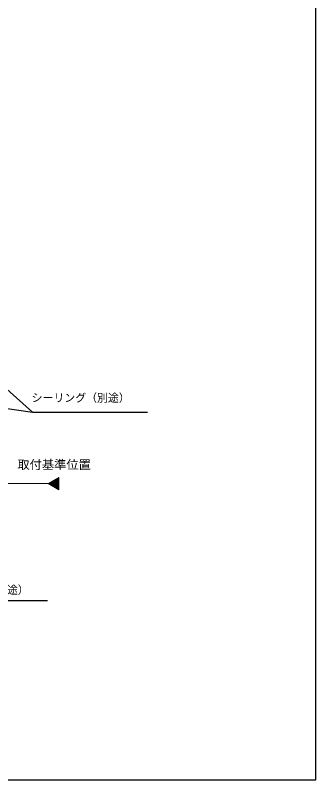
# Model space of a CAD drawing. Units: millimetres, scale not verified. Extents: x -525 to 525, y -783 to 779.
# Drawn here: x 305 to 525, y -783 to -223 of the extents above; entities that cross this region are included whole.
import ezdxf
from ezdxf.enums import TextEntityAlignment as Align

# ---------------------------------------------------------------- set-up
doc = ezdxf.new("R2010")
doc.units = ezdxf.units.MM
doc.header["$LTSCALE"] = 4
for name, color, linetype in [('0-1_USER1', 3, 'Continuous'), ('0-7_YKK_D', 6, 'Continuous'), ('0-8_YKK_ZWAK', 7, 'Continuous')]:
    doc.layers.add(name, color=color, linetype=linetype)
doc.layers.add('0-4_YKK_12', color=2, linetype='Continuous', lineweight=18)
doc.styles.add('ＭＳ ゴシック', font='')
doc.styles.get('ＭＳ ゴシック').set_extended_font_data('MS Gothic')

msp = doc.modelspace()

# ---------------------------------------------------------------- linework, layer by layer
at = {"layer": '0-4_YKK_12'}
for p, q in [((329.074, -565.98), (330.183, -564.871)), ((329.523, -566.239), (331.856, -563.905)), ((329.971, -566.498), (333.529, -562.94)), ((330.419, -566.757), (335.202, -561.974)), ((330.868, -567.015), (336.544, -561.339)), ((331.316, -567.274), (336.544, -562.047)), ((331.764, -567.533), (336.544, -562.754)), ((332.213, -567.792), (336.544, -563.461)), ((332.661, -568.051), (336.544, -564.168)), ((333.109, -568.31), (336.544, -564.875)), ((333.557, -568.568), (336.544, -565.582)), ((328.669, -565.746), (-417.645, -565.746)), ((334.006, -568.827), (336.544, -566.289)), ((334.454, -569.086), (336.544, -566.996)), ((334.902, -569.345), (336.544, -567.703)), ((335.351, -569.604), (336.544, -568.41)), ((335.799, -569.862), (336.544, -569.118)), ((336.247, -570.121), (336.544, -569.825))]:
    msp.add_line(p, q, dxfattribs=at)
msp.add_lwpolyline([(336.544, -570.292), (328.669, -565.746), (336.544, -561.199)], close=True, dxfattribs=at)
at = {"layer": '0-7_YKK_D'}
for points in [[(268.17, -469.746), (270.075, -471.442), (317.107, -513.306)], [(191.837, -495.247), (194.361, -495.61), (317.107, -513.306), (401.652, -513.306)], [(192.837, -620.747), (194.99, -622.114), (241.213, -651.468), (328.308, -651.468)]]:
    msp.add_lwpolyline(points, dxfattribs=at)
at = {"layer": '0-8_YKK_ZWAK'}
msp.add_lwpolyline([(-525, -782.7), (525, -782.7), (525, 747.3)], dxfattribs=at)

# ---------------------------------------------------------------- texts
at = {"layer": '0-1_USER1', "style": 'ＭＳ ゴシック'}
msp.add_text('取付基準位置', height=6.598, dxfattribs=at).set_placement((306.073, -557.065), align=Align.BOTTOM_LEFT)
at = {"layer": '0-7_YKK_D', "style": 'ＭＳ ゴシック'}
for p in [(316.561, -507.572), (242.47, -648.306)]:
    msp.add_text('シーリング（別途）', height=5.865, dxfattribs=at).set_placement(p, align=Align.BOTTOM_LEFT)

doc.saveas('drawing.dxf')
